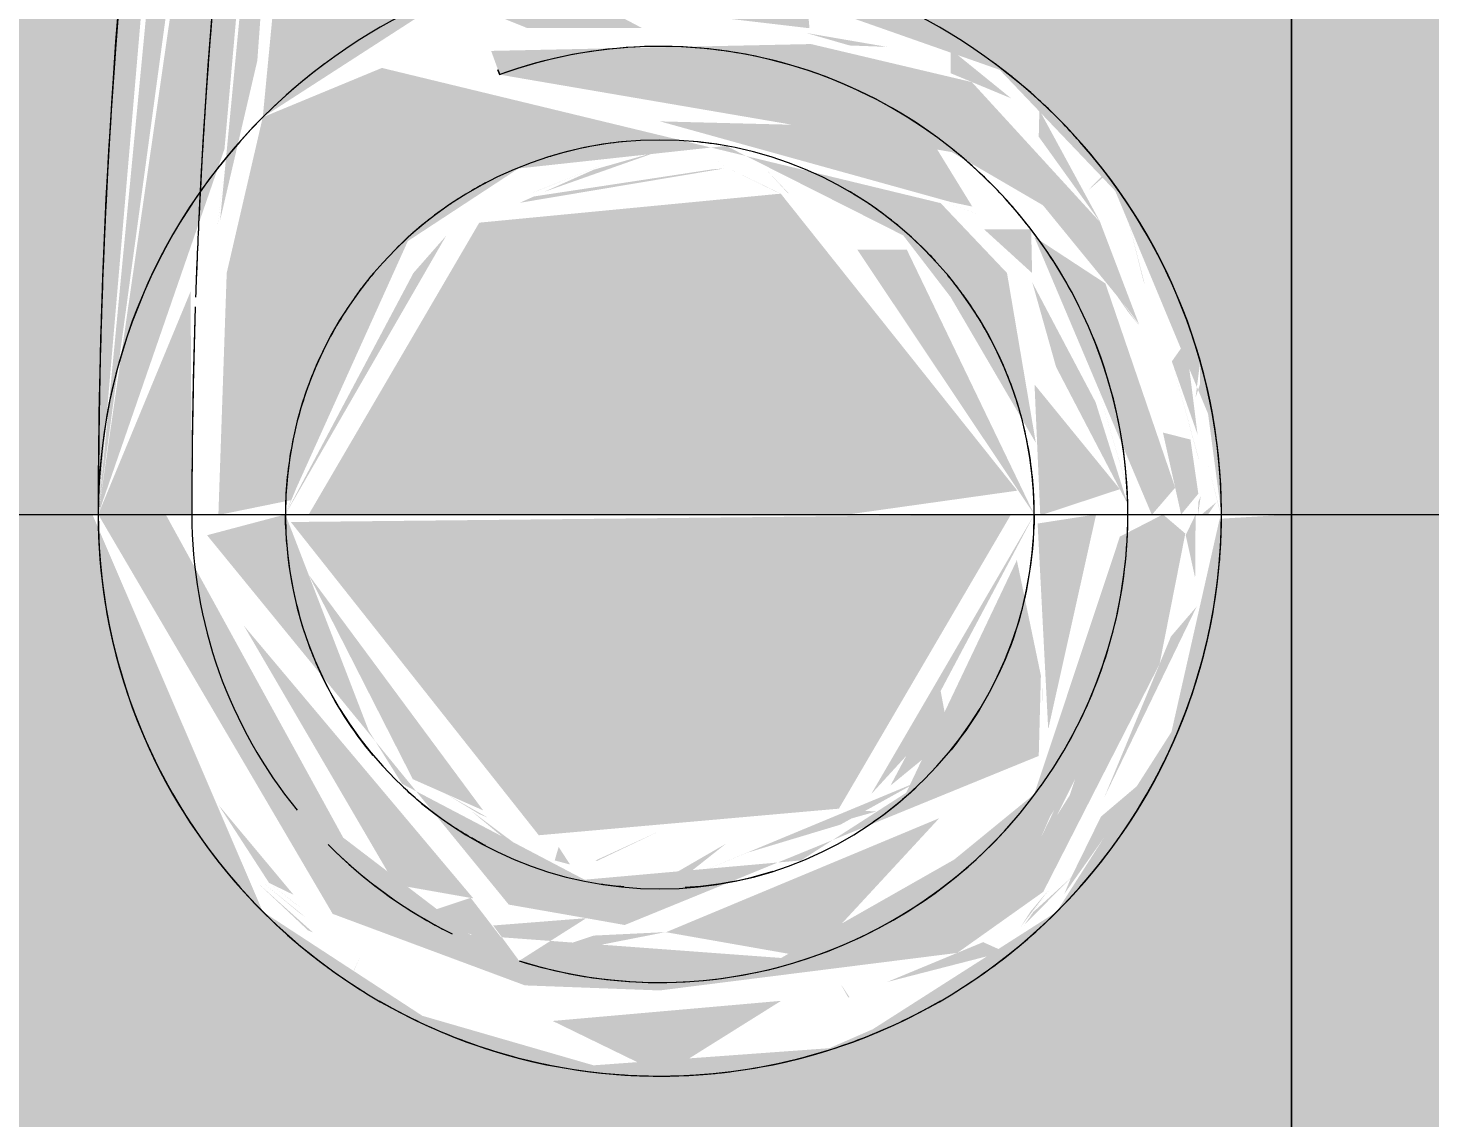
# Model space of a CAD drawing. Header units: millimetres. Extents: x 91786 to 132940, y -1987 to 10096.
# Drawn here: x 105412.95 to 105427.93, y 593.55 to 605.2 of the extents above; entities that cross this region are included whole.
import ezdxf

# ---------------------------------------------------------------- set-up
doc = ezdxf.new("R2010")
doc.units = ezdxf.units.MM
doc.linetypes.add('50_ШТРИХ_ш4_п2_', pattern=[150, 100, -50])
doc.layers.add('0-2', color=7, linetype='Continuous', lineweight=9, transparency=0.7)
for name, color, linetype, lineweight in [('A-ANNO-DIMS', 7, 'Continuous', 9), ('A-ANNO-DIMS-25', 7, 'Continuous', 9), ('A-DETL-2', 7, '50_ШТРИХ_ш4_п2_', 9), ('P-SANR-FIXT', 7, 'Continuous', 9)]:
    doc.layers.add(name, color=color, linetype=linetype, lineweight=lineweight)
doc.styles.add('ISOCPEUR_1', font='isocpeur.ttf', dxfattribs={"width": 0.9, "height": 62.5})
doc.dimstyles.new('ISO-2_5_0_9К_БОЛЬШОЙ', dxfattribs={"dimscale": 304.8, "dimtxt": 62.248823, "dimasz": 0.123031, "dimexe": 0.098425, "dimexo": 0.246063, "dimgap": 0, "dimtad": 1, "dimdec": 0, "dimrnd": 10, "dimzin": 0, "dimdsep": 46, "dimtxsty": 'ISOCPEUR_1', "dimblk1": 'OBLIQUE', "dimblk2": 'OBLIQUE', "dimsah": 1, "dimcen": 0.09, "dimdle": 0.098425, "dimazin": 0, "dimtfac": 1, "dimtdec": 4, "dimtix": 1, "dimtmove": 0, "dimatfit": 3, "dimfxl": 1, "dimtvp": 1, "dimtolj": 1, "dimtzin": 0, "dimarcsym": 2})
doc.dimstyles.new('ISO-2_5_0_9К_БОЛЬШОЙ_округление', dxfattribs={"dimscale": 304.8, "dimtxt": 62.248823, "dimasz": 0.123031, "dimexe": 0.098425, "dimexo": 0, "dimgap": 0, "dimtad": 1, "dimdec": 0, "dimrnd": 10, "dimzin": 0, "dimdsep": 46, "dimtxsty": 'ISOCPEUR_1', "dimblk1": 'OBLIQUE', "dimblk2": 'OBLIQUE', "dimsah": 1, "dimcen": 0.09, "dimdle": 0.098425, "dimazin": 0, "dimtfac": 1, "dimtdec": 4, "dimtix": 1, "dimtmove": 0, "dimatfit": 3, "dimfxl": 1, "dimtvp": 1, "dimtolj": 1, "dimtzin": 0, "dimarcsym": 2})

# ---------------------------------------------------------------- blocks, each defined once
blk = doc.blocks.new('Sanitary_Toilet-Accessories_Gessi_Wall-mounted-paper-roll-holder-65449 - Chrome-30916167-Развертка 1_66-1')
at = {"layer": '0-2'}
for points in [[(97785.25, 589), (97786.5, 589), (97786.5, 611), (97784, 611), (97784, 589), (97785.149, 589)], [(97800, 591), (97830, 591), (97830, 609), (97800, 609), (97800, 592.5)], [(97798, 596.981), (97798.986, 599.017), (97798.711, 598.697), (97798.058, 597.122)]]:
    blk.add_hatch(color=256, dxfattribs=at).paths.add_polyline_path(points)
h = blk.add_hatch(color=256, dxfattribs=at)
h.paths.add_polyline_path([(97795.263, 600), (97797.069, 600.254), (97794.542, 603.427), (97791.321, 603.117), (97789.499, 600), (97794.865, 600)])
h.paths.add_polyline_path([(97787.188, 600), (97787.25, 600), (97787.884, 607.395), (97786.5, 607.244), (97786.5, 600)])
h.paths.add_polyline_path([(97789.303, 607.288), (97789.129, 607.321), (97789.301, 607.288)])
h.paths.add_polyline_path([(97799.023, 601.635), (97798.974, 601.253), (97799.02, 601.388)])
h.paths.add_polyline_path([(97799.313, 600), (97800, 600), (97800, 607.5), (97789.296, 607.244), (97789.008, 604.243), (97790.65, 605.303), (97793.566, 605.915), (97796.88, 604.75), (97798.115, 603.456), (97799.107, 601.075), (97799.25, 600)])
h.paths.add_polyline_path([(97788.903, 607.318), (97788.905, 607.337), (97788.314, 607.363)])
h.paths.add_polyline_path([(97788.525, 603.077), (97788.627, 603.927), (97788.528, 603.108)])
h = blk.add_hatch(color=256, dxfattribs=at)
h.paths.add_polyline_path([(97788.314, 607.363), (97788.25, 607.381), (97788.31, 607.363)])
h.paths.add_polyline_path([(97787.25, 600), (97788.599, 603.904), (97788.903, 607.318), (97788.276, 607.103), (97787.319, 600.476)])
h.paths.add_polyline_path([(97798.995, 600.854), (97798.87, 601.848), (97798.72, 601.635), (97798.974, 600.913)])
h.paths.add_polyline_path([(97798.946, 601.789), (97798.625, 602.496), (97798.916, 601.848)])
h.paths.add_polyline_path([(97788.552, 603.141), (97788.95, 604.848), (97789.127, 607.301), (97788.925, 607.033), (97788.582, 603.457)])
h = blk.add_hatch(color=256, dxfattribs=at)
h.paths.add_polyline_path([(97789.25, 600), (97790.967, 602.977), (97790.618, 602.58), (97789.308, 600.11)])
h.paths.add_polyline_path([(97788.563, 600), (97789.308, 600.152), (97790.558, 602.92), (97791.741, 603.696), (97793.958, 603.937), (97795.85, 602.981), (97796.356, 602.323), (97797.267, 600.765), (97796.959, 602.579), (97796.25, 603.326), (97790.281, 604.77), (97789.008, 604.243), (97788.623, 602.58), (97788.534, 600)])
h.paths.add_polyline_path([(97787.25, 600), (97788.25, 607.368), (97787.932, 607.103), (97787.298, 600.494)])
h.paths.add_polyline_path([(97798.01, 603.653), (97797.819, 603.456), (97798.016, 603.627)])
h.paths.add_polyline_path([(97798.43, 602.46), (97798.241, 603.192), (97798.415, 602.501)])
h.paths.add_polyline_path([(97799.008, 600.593), (97798.72, 601.635), (97799.008, 600.585)])
h.paths.add_polyline_path([(97799.235, 600.036), (97799.107, 600.534), (97799.227, 600.057)])
h.paths.add_polyline_path([(97791.753, 603.329), (97793.937, 603.696), (97793.814, 603.687), (97791.905, 603.397)])
h.paths.add_polyline_path([(97795.954, 605.275), (97794.539, 605.748), (97794.929, 605.55), (97795.914, 605.286)])
h.paths.add_polyline_path([(97791.998, 605.664), (97793.226, 605.992), (97792.356, 605.76)])
h.paths.add_polyline_path([(97792.478, 605.68), (97793.576, 605.865), (97792.927, 605.866), (97792.544, 605.707)])
h = blk.add_hatch(color=256, dxfattribs=at)
h.paths.add_polyline_path([(97798.373, 602.014), (97797.965, 602.579), (97798.249, 602.169)])
h.paths.add_polyline_path([(97798.819, 600), (97799.003, 600.221), (97798.919, 600.8), (97798.625, 600.875), (97798.79, 600.131)])
h.paths.add_polyline_path([(97797.346, 600), (97798.165, 600.27), (97797.253, 601.388), (97797.314, 600)])
h.paths.add_polyline_path([(97799.107, 600), (97799.196, 600.131), (97799.039, 600)])
h.paths.add_polyline_path([(97797.25, 600), (97795.889, 602.828), (97795.36, 602.828), (97797.226, 600.036)])
h.paths.add_polyline_path([(97789.25, 600), (97790.373, 602.711), (97790.141, 602.335), (97789.308, 600.152)])
h.paths.add_polyline_path([(97798.23, 600.328), (97797.909, 601.426), (97798.224, 600.343)])
h.paths.add_polyline_path([(97797.961, 603.112), (97797.305, 604.32), (97797.298, 604.035), (97797.954, 603.122)])
h.paths.add_polyline_path([(97796.588, 603.289), (97796.073, 604.127), (97793.252, 604.199), (97796.356, 603.338)])
h.paths.add_polyline_path([(97794.542, 603.427), (97793.985, 603.696), (97794.475, 603.456)])
h.paths.add_polyline_path([(97792.014, 603.446), (97793.25, 603.883), (97792.544, 603.683), (97792.038, 603.457)])
h.paths.add_polyline_path([(97794.665, 603.616), (97794.379, 603.763), (97794.616, 603.63)])
h.paths.add_polyline_path([(97789.008, 604.243), (97790.01, 604.965), (97789.669, 604.75), (97789.465, 604.594)])
h.paths.add_polyline_path([(97793.91, 605.727), (97793.569, 605.902), (97793.829, 605.76)])
h.paths.add_polyline_path([(97794.849, 605.196), (97794.835, 605.343), (97793.25, 605.705), (97792.927, 605.42), (97794.832, 605.196)])
h.paths.add_polyline_path([(97795.859, 605.196), (97795.263, 605.461), (97795.704, 605.244)])
h = blk.add_hatch(color=256, dxfattribs=at)
h.paths.add_polyline_path([(97797.217, 603.044), (97796.716, 603.044), (97797.227, 602.579), (97797.221, 602.868)])
h.paths.add_polyline_path([(97798.51, 600), (97798.756, 600.286), (97798.01, 602.468), (97797.25, 602.966), (97798.505, 600)])
h.paths.add_polyline_path([(97787.875, 600), (97788.25, 600), (97788.237, 602.382), (97787.25, 600), (97787.75, 600)])
h.paths.add_polyline_path([(97798.369, 602.032), (97797.954, 603.122), (97796.583, 604.619), (97794.865, 605.025), (97791.448, 604.952), (97791.54, 604.698), (97796.369, 603.871), (97797.343, 603.303), (97798.249, 602.194)])
h.paths.add_polyline_path([(97796.627, 603.216), (97796.196, 603.372), (97796.625, 603.216)])
h.paths.add_polyline_path([(97793.06, 605.196), (97792.544, 605.468), (97791.568, 605.303), (97791.833, 605.196), (97793.054, 605.196)])
h = blk.add_hatch(color=256, dxfattribs=at)
h.paths.add_polyline_path([(97793.959, 603.706), (97793.726, 603.871), (97793.958, 603.707)])
h.paths.add_polyline_path([(97796.555, 604.963), (97795.859, 605.196), (97796.394, 604.968)])
h = blk.add_hatch(color=256, dxfattribs=at)
h.paths.add_polyline_path([(97798.249, 600.109), (97797.905, 601.2), (97797.229, 602.479), (97797.483, 601.576), (97798.241, 600.124)])
h.paths.add_polyline_path([(97799, 600), (97799.029, 600.197), (97799.002, 600.131)])
h.paths.add_polyline_path([(97797.002, 604.446), (97796.356, 604.97), (97796.356, 604.714), (97796.883, 604.495)])
h.paths.add_polyline_path([(97795.677, 604.995), (97794.816, 605.143), (97795.277, 605.01)])
h = blk.add_hatch(color=256, dxfattribs=at)
h.paths.add_polyline_path([(97791.865, 603.426), (97792.809, 603.802), (97791.939, 603.457)])
h.paths.add_polyline_path([(97794.627, 603.43), (97794.374, 603.696), (97794.616, 603.434)])
h = blk.add_hatch(color=256, dxfattribs=at)
h.paths.add_polyline_path([(97800, 592.5), (97800, 600), (97799.231, 599.954), (97798.716, 597.677), (97797.488, 595.754), (97795.524, 594.5), (97795.061, 594.298), (97792.542, 594.115), (97790.713, 594.644), (97789.008, 595.757), (97787.188, 600), (97786.5, 600), (97786.5, 592.5), (97799.779, 592.517)])
h.paths.add_polyline_path([(97791.959, 596.573), (97795.163, 596.857), (97797.002, 600), (97789.308, 599.919), (97791.956, 596.574)])
h = blk.add_hatch(color=256, dxfattribs=at)
h.paths.add_polyline_path([(97793.286, 594.015), (97794.546, 594.804), (97792.105, 594.589), (97793.25, 594.032)])
h.paths.add_polyline_path([(97797.463, 596.84), (97797.319, 596.543), (97797.421, 596.777)])
h.paths.add_polyline_path([(97791.747, 595.231), (97792.464, 595.687), (97791.47, 595.609), (97791.651, 595.362)])
h.paths.add_polyline_path([(97793.25, 594.915), (97796.428, 595.316), (97797.346, 595.968), (97798.589, 598.403), (97798.864, 599.796), (97798.625, 600), (97798.165, 599.763), (97797.25, 597.012), (97796.395, 596.313), (97794.546, 595.262), (97791.23, 595.507), (97789.867, 596.548), (97787.971, 600), (97787.25, 600), (97789.755, 595.733), (97791.809, 594.969), (97793.249, 594.915)])
h.paths.add_polyline_path([(97797.138, 595.61), (97797.412, 595.994), (97797.241, 595.757)])
h.paths.add_polyline_path([(97791.232, 596.548), (97791.131, 596.698), (97791.23, 596.55)])
h.paths.add_polyline_path([(97797.488, 596.777), (97797.686, 597.172), (97797.63, 597.001)])
h.paths.add_polyline_path([(97797.337, 597.531), (97797.339, 598.346), (97797.336, 597.612)])
h = blk.add_hatch(color=256, dxfattribs=at)
h.paths.add_polyline_path([(97797.25, 600), (97795.507, 597.011), (97795.882, 597.42), (97797.069, 599.658)])
h.paths.add_polyline_path([(97792.875, 595.614), (97797.298, 597.42), (97797.321, 598.279), (97797.064, 599.512), (97795.882, 597.027), (97794.759, 596.304), (97792.446, 596.098), (97790.496, 597.122), (97790.141, 597.688), (97789.25, 600), (97788.413, 599.778), (97791.636, 595.832), (97792.623, 595.659)])
h.paths.add_polyline_path([(97797.57, 595.944), (97798.435, 597.172), (97797.963, 596.772), (97797.643, 596.12)])
h.paths.add_polyline_path([(97792.578, 596.298), (97793.249, 596.618), (97792.564, 596.304)])
h.paths.add_polyline_path([(97798.978, 598.497), (97799.069, 598.869), (97798.98, 598.612)])
h = blk.add_hatch(color=256, dxfattribs=at)
h.paths.add_polyline_path([(97793.275, 594.01), (97793.249, 594.033), (97793.266, 594.012)])
h.paths.add_polyline_path([(97794.857, 595.265), (97796.235, 596.755), (97793.316, 595.537), (97794.851, 595.267)])
h.paths.add_polyline_path([(97797.107, 595.597), (97797.4, 595.984), (97797.21, 595.757)])
h.paths.add_polyline_path([(97797.142, 595.612), (97797.643, 596.12), (97797.245, 595.757)])
h.paths.add_polyline_path([(97791.257, 595.899), (97788.806, 598.812), (97790.422, 596.046), (97791.237, 595.902)])
h.paths.add_polyline_path([(97795.715, 597.104), (97796.343, 597.619), (97796.25, 598.114), (97795.724, 597.122)])
h.paths.add_polyline_path([(97791.363, 596.838), (97789.499, 599.355), (97790.611, 597.172), (97791.321, 596.857)])
h.paths.add_polyline_path([(97793.473, 596.1), (97793.957, 596.483), (97793.316, 596.112)])
h.paths.add_polyline_path([(97791.23, 596.548), (97790.94, 596.794), (97791.046, 596.698)])
h.paths.add_polyline_path([(97795.504, 596.697), (97795.597, 596.777), (97795.507, 596.7)])
h.paths.add_polyline_path([(97797.469, 597.466), (97797.744, 598.027), (97797.513, 597.612)])
h.paths.add_polyline_path([(97797.4, 597.708), (97797.911, 600), (97797.286, 599.903), (97797.398, 597.728)])
h.paths.add_polyline_path([(97798.969, 599.321), (97798.974, 600), (97798.868, 599.779), (97798.947, 599.422)])
h = blk.add_hatch(color=256, dxfattribs=at)
h.paths.add_polyline_path([(97795.677, 595.005), (97796.933, 595.328), (97796.704, 595.431), (97795.711, 595.019)])
h.paths.add_polyline_path([(97795.278, 594.84), (97795.179, 594.987), (97795.263, 594.84)])
h.paths.add_polyline_path([(97791.747, 595.231), (97793.31, 595.538), (97792.542, 595.501), (97791.804, 595.251)])
h.paths.add_polyline_path([(97791.747, 595.231), (97791.23, 595.904), (97790.785, 595.757), (97791.636, 595.292)])
h.paths.add_polyline_path([(97789.458, 595.703), (97789.014, 596.063), (97789.397, 595.746)])
h.paths.add_polyline_path([(97789.338, 595.936), (97788.536, 596.896), (97789.076, 596.063), (97789.291, 595.959)])
h.paths.add_polyline_path([(97791.349, 596.552), (97791.095, 596.782), (97791.321, 596.571)])
h.paths.add_polyline_path([(97797.426, 597.429), (97797.575, 597.824), (97797.423, 597.463)])
h = blk.add_hatch(color=256, dxfattribs=at)
h.paths.add_polyline_path([(97793.252, 596.001), (97795.996, 597.14), (97795.179, 596.686), (97794.183, 596.386), (97793.31, 596.025)])
h.paths.add_polyline_path([(97791.836, 596.384), (97791.23, 596.837), (97791.747, 596.408)])
h = blk.add_hatch(color=256, dxfattribs=at)
h.paths.add_polyline_path([(97789.544, 595.535), (97788.954, 596.063), (97789.491, 595.557)])
h.paths.add_polyline_path([(97789.946, 595.038), (97790.048, 595.279), (97789.942, 595.04)])
h.paths.add_polyline_path([(97789.406, 595.804), (97789.076, 596.063), (97789.346, 595.849)])
h.paths.add_polyline_path([(97795.046, 596.681), (97795.569, 596.829), (97795.263, 596.834), (97795.051, 596.689)])
h.paths.add_polyline_path([(97791.415, 596.76), (97790.961, 597.016), (97791.321, 596.799)])
h.paths.add_polyline_path([(97792.291, 596.26), (97792.169, 596.448), (97792.127, 596.304)])
at = {"layer": 'P-SANR-FIXT'}
for p, q in [((97800, 609), (97800, 591)), ((97800, 600), (97800, 606.399)), ((97800, 606.399), (97800, 600)), ((97800, 600), (97800, 606.364)), ((97791.521, 604.75), (97791.54, 604.698)), ((97791.54, 604.698), (97791.521, 604.75)), ((97800, 593.636), (97800, 600)), ((97800, 593.601), (97800, 600)), ((97800, 600), (97800, 593.601))]:
    blk.add_line(p, q, dxfattribs=at)
for centre, radius, start, end in [((97854.75, 600), 67.5, 4.64911, 180), ((97854.75, 600), 66.5, 4.71814, 177.27675), ((97854.75, 600), 66.5, 37.25352, 177.1308), ((97854.75, 600), 67.5, 147.0465, 180), ((97854.75, 600), 67.5, 168.62699, 180), ((97854.75, 600), 66.5, 168.63105, 177.1308), ((97854.75, 600), 67.5, 169.79921, 180), ((97793.25, 600), 6, 0, 180), ((97854.75, 600), 66.5, 174.89552, 177.27675), ((97793.25, 600), 5, 73.75, 110), ((97793.25, 600), 5, 252.5, 110), ((97793.25, 600), 6, 126.6593, 180), ((97793.25, 600), 5, 55.625, 73.75), ((97793.25, 600), 6, 41.9828, 53.8805), ((97793.25, 600), 6, 50.2595, 53.8805), ((97793.25, 600), 6, 0, 53.3407), ((97793.25, 600), 6, 41.9828, 47.6416), ((97793.25, 600), 5, 44.7411, 55.625), ((97793.25, 600), 4, 0, 180), ((97793.25, 600), 6, 319.0051, 41.9828), ((97793.25, 600), 6, 25.2284, 41.9828), ((97793.25, 600), 5, 37.5, 44.7411), ((97854.75, 600), 66.5, 177.1308, 177.87945), ((97854.75, 600), 66.5, 177.1308, 177.87945), ((97854.75, 600), 66.5, 177.27675, 177.99821), ((97854.75, 600), 66.5, 177.27675, 177.99821), ((97793.25, 600), 5, 26.3557, 37.5), ((97793.25, 600), 6, 8.6913, 25.2284), ((97854.75, 600), 66.5, 178.08977, 180), ((97854.75, 600), 66.5, 178.08977, 180), ((97854.75, 600), 66.5, 178.1995, 180), ((97854.75, 600), 66.5, 178.1995, 180), ((97793.25, 600), 5, 1.25, 22.1091), ((97793.25, 600), 6, 1.25, 8.2025), ((97793.25, 600), 6, 180, 0), ((97793.25, 600), 6, 180, 233.3407), ((97793.25, 600), 6, 180, 221.4866), ((97793.25, 600), 6, 180, 216.25), ((97793.25, 600), 5, 180, 219.1756), ((97793.25, 600), 5, 180, 219.1756), ((97793.25, 600), 4, 180, 0), ((97793.25, 600), 6, 306.6593, 0), ((97793.25, 600), 5, 346.4184, 0.1712), ((97793.25, 600), 6, 355.0712, 1.25), ((97793.25, 600), 6, 338.003, 352.3739), ((97793.25, 600), 5, 329.8974, 343.125), ((97793.25, 600), 6, 334.2931, 338.003), ((97793.25, 600), 6, 319.0051, 333.8563), ((97793.25, 600), 5, 324.6043, 325), ((97793.25, 600), 5, 267.1043, 319.0884), ((97793.25, 600), 5, 224.8458, 242.3515), ((97793.25, 600), 5, 224.8458, 243.6677), ((97793.25, 600), 6, 217.1734, 221.4866), ((97793.25, 600), 6, 221.4866, 233.9456), ((97793.25, 600), 6, 221.4866, 228.7467), ((97793.25, 600), 6, 306.1113, 319.0051), ((97793.25, 600), 6, 306.1113, 314.6932), ((97793.25, 600), 6, 230.0103, 233.9456), ((97793.25, 600), 5, 252.5, 267.1043), ((97793.25, 600), 6, 233.3407, 237.3744), ((97793.25, 600), 6, 234.3244, 238.2151), ((97793.25, 600), 6, 234.3244, 238.2151), ((97793.25, 600), 6, 301.4896, 305.6894), ((97793.25, 600), 6, 301.4896, 305.6894), ((97793.25, 600), 6, 302.6256, 306.6593), ((97793.25, 600), 6, 240, 243.9093), ((97793.25, 600), 6, 296.0907, 300), ((97793.25, 600), 6, 243.9093, 250.5934), ((97793.25, 600), 6, 289.4066, 296.0907), ((97793.25, 600), 6, 247.0215, 259.6649), ((97793.25, 600), 6, 247.0215, 251.0037), ((97793.25, 600), 6, 281.256, 293.7435), ((97793.25, 600), 6, 281.256, 293.7435), ((97793.25, 600), 6, 250.7051, 289.4066), ((97793.25, 600), 6, 251.0037, 252.5), ((97793.25, 600), 6, 252.5, 259.6649), ((97793.25, 600), 6, 263.2279, 277.1815), ((97793.25, 600), 6, 264.8448, 277.1815)]:
    blk.add_arc(centre, radius, start, end, dxfattribs=at)
for points, knots in [([(97800, 606.364), (97800, 605.985), (97800, 605.087), (97800, 603.436), (97800, 601.967), (97800, 600.814), (97800, 600), (97800, 599.185), (97800, 598.027), (97800, 596.548), (97800, 594.885), (97800, 593.983), (97800, 593.603)], [0.25, 0.25, 0.25, 0.25, 0.3125, 0.375, 0.4375, 0.46875, 0.5, 0.53125, 0.5625, 0.625, 0.6875, 0.75, 0.75, 0.75, 0.75]), ([(97800, 600.047), (97800, 600.317), (97800, 600.855), (97800, 601.995), (97800, 603.441), (97800, 605.066), (97800, 605.954), (97800, 606.331)], [0.5, 0.5, 0.5, 0.5, 0.53125, 0.5625, 0.625, 0.6875, 0.75, 0.75, 0.75, 0.75]), ([(97792.544, 603.937), (97792.428, 603.916), (97792.259, 603.878), (97792.094, 603.83), (97792.042, 603.813)], [0.55555556, 0.55555556, 0.55555556, 0.55555556, 0.58333333, 0.59638677, 0.59638677, 0.59638677, 0.59638677]), ([(97796.195, 602.708), (97796.156, 602.75), (97796.037, 602.873), (97795.827, 603.066), (97795.601, 603.24), (97795.411, 603.367), (97795.313, 603.427), (97795.263, 603.456)], [0.23611111, 0.23611111, 0.23611111, 0.23611111, 0.25, 0.27777778, 0.30555556, 0.31944444, 0.33333333, 0.33333333, 0.33333333, 0.33333333]), ([(97791.09, 603.367), (97791.042, 603.336), (97790.9, 603.24), (97790.674, 603.066), (97790.506, 602.913), (97790.426, 602.832)], [0.68055556, 0.68055556, 0.68055556, 0.68055556, 0.69444444, 0.72222222, 0.75, 0.75, 0.75, 0.75]), ([(97790.194, 602.58), (97790.157, 602.536), (97790.084, 602.447), (97789.948, 602.262), (97789.792, 602.02), (97789.63, 601.712), (97789.539, 601.498), (97789.499, 601.388)], [0.7777778, 0.7777778, 0.7777778, 0.7777778, 0.7916667, 0.8055556, 0.8333333, 0.8611111, 0.8888889, 0.8888889, 0.8888889, 0.8888889]), ([(97797.002, 601.388), (97796.961, 601.497), (97796.871, 601.712), (97796.709, 602.018), (97796.554, 602.261), (97796.417, 602.445), (97796.345, 602.535), (97796.308, 602.579)], [0.1111111, 0.1111111, 0.1111111, 0.1111111, 0.1388889, 0.1666667, 0.1944444, 0.2083333, 0.2222222, 0.2222222, 0.2222222, 0.2222222]), ([(97789.499, 601.388), (97789.458, 601.279), (97789.387, 601.055), (97789.282, 600.595), (97789.25, 600.239), (97789.25, 600)], [0.8888889, 0.8888889, 0.8888889, 0.8888889, 0.9166667, 0.9444444, 1, 1, 1, 1]), ([(97797.25, 600), (97797.25, 600.239), (97797.218, 600.595), (97797.114, 601.055), (97797.042, 601.278), (97797.002, 601.388)], [0, 0, 0, 0, 0.0555556, 0.0833333, 0.1111111, 0.1111111, 0.1111111, 0.1111111]), ([(97800, 591), (97800, 591.062), (97800, 591.266), (97800, 591.807), (97800, 592.455), (97800, 593.011), (97800, 593.359), (97800, 593.723), (97800, 594.241), (97800, 595.205), (97800, 596.595), (97800, 598.078), (97800, 599.235), (97800, 599.777), (97800, 600.047)], [0, 0, 0, 0, 0.0625, 0.125, 0.1875, 0.21875, 0.234375, 0.25, 0.28125, 0.3125, 0.375, 0.4375, 0.46875, 0.5, 0.5, 0.5, 0.5]), ([(97790.189, 597.425), (97789.967, 597.689), (97789.716, 598.078), (97789.54, 598.502), (97789.5, 598.61)], [0.7777778, 0.7777778, 0.7777778, 0.7777778, 0.8611111, 0.8888889, 0.8888889, 0.8888889, 0.8888889]), ([(97791.229, 596.549), (97791.158, 596.589), (97790.968, 596.707), (97790.728, 596.888), (97790.566, 597.033), (97790.513, 597.083)], [0.66745137, 0.66745137, 0.66745137, 0.66745137, 0.6875, 0.72222222, 0.73985715, 0.73985715, 0.73985715, 0.73985715]), ([(97795.987, 597.082), (97795.934, 597.032), (97795.788, 596.903), (97795.634, 596.784), (97795.534, 596.715)], [0.2600307, 0.2600307, 0.2600307, 0.2600307, 0.27777778, 0.30734681, 0.30734681, 0.30734681, 0.30734681]), ([(97794.457, 596.187), (97794.293, 596.134), (97793.984, 596.057), (97793.668, 596.022), (97793.519, 596.013)], [0.40361736, 0.40361736, 0.40361736, 0.40361736, 0.44444444, 0.47916667, 0.47916667, 0.47916667, 0.47916667])]:
    blk.add_open_spline(points, degree=3, knots=knots, dxfattribs=at)
for points in [[(97792.895, 603.984), (97792.777, 603.974), (97792.659, 603.958), (97792.544, 603.937)], [(97793.958, 603.937), (97793.843, 603.958), (97793.725, 603.973), (97793.607, 603.984)], [(97791.389, 603.541), (97791.338, 603.514), (97791.287, 603.486), (97791.238, 603.457)], [(97789.5, 598.61), (97789.342, 599.043), (97789.259, 599.508), (97789.25, 600)], [(97797.25, 600), (97797.242, 599.508), (97797.162, 599.046), (97797.002, 598.612)], [(97797.002, 598.612), (97796.842, 598.178), (97796.602, 597.771), (97796.307, 597.42)], [(97791.387, 596.462), (97791.336, 596.488), (97791.286, 596.515), (97791.237, 596.544)], [(97792.865, 596.021), (97792.785, 596.028), (97792.706, 596.038), (97792.628, 596.049)]]:
    blk.add_open_spline(points, degree=3, dxfattribs=at)
blk = doc.blocks.new('DIMBLOCK9-Развертка 1_66-1')
at = {"layer": 'A-ANNO-DIMS-25'}
for p, q in [((107815.45, 610.5), (107815.45, -281.651)), ((107815.45, -251.651), (107815.45, 610.5)), ((105385.95, 0), (105385.95, -281.651)), ((105385.95, -251.651), (105385.95, 0)), ((105385.95, -251.651), (107815.45, -251.651))]:
    blk.add_line(p, q, dxfattribs=at)
at = {"layer": 'A-ANNO-DIMS-25', "lineweight": 20}
for p, q in [((105385.95, -251.651), (105404.7, -232.901)), ((107815.45, -251.651), (107834.2, -232.901)), ((105385.95, -251.651), (105367.2, -270.401)), ((107815.45, -251.651), (107796.7, -270.401))]:
    blk.add_line(p, q, dxfattribs=at)
at = {"layer": 'A-ANNO-DIMS-25', "color": 0, "insert": (106518.699, -169.998), "char_height": 62.5, "width": 196.80205, "attachment_point": 1, "line_spacing_factor": 1.149209, "style": 'ISOCPEUR_1'}
blk.add_mtext('2430', dxfattribs=at)
blk = doc.blocks.new('_Oblique')
at = {"color": 0, "linetype": 'ByBlock', "lineweight": -2}
blk.add_line((-0.5, -0.5), (0.5, 0.5), dxfattribs=at)
blk = doc.blocks.new('DIMBLOCK25-Развертка 1_66-1')
at = {"layer": 'A-ANNO-DIMS-25'}
for p, q in [((108686.45, 1725), (108686.45, -277.962)), ((108686.45, -247.962), (108686.45, 1725)), ((101947.45, -75), (101947.45, -277.962)), ((101947.45, -247.962), (101947.45, -80)), ((108716.45, -247.962), (101917.45, -247.962))]:
    blk.add_line(p, q, dxfattribs=at)
at = {"layer": 'A-ANNO-DIMS-25', "lineweight": 20}
for p, q in [((101947.45, -247.962), (101966.2, -229.212)), ((108686.45, -247.962), (108705.2, -229.212)), ((101947.45, -247.962), (101928.7, -266.712)), ((108686.45, -247.962), (108667.7, -266.712))]:
    blk.add_line(p, q, dxfattribs=at)
at = {"layer": 'A-ANNO-DIMS-25', "color": 0, "insert": (105234.949, -166.308), "char_height": 62.5, "width": 196.80205, "attachment_point": 1, "line_spacing_factor": 1.149209, "style": 'ISOCPEUR_1'}
blk.add_mtext('6740', dxfattribs=at)

msp = doc.modelspace()

# ---------------------------------------------------------------- linework, layer by layer
at = {"layer": 'A-DETL-2'}
msp.add_line((102707.95, 600), (105482.95, 600), dxfattribs=at)

# ---------------------------------------------------------------- block references
at = {"layer": 'P-SANR-FIXT'}
msp.add_blockref('Sanitary_Toilet-Accessories_Gessi_Wall-mounted-paper-roll-holder-65449 - Chrome-30916167-Развертка 1_66-1', (7626.45, 0), dxfattribs=at)

# ---------------------------------------------------------------- dimensions: what is measured, and where the dimension line sits
at = {"layer": 'A-ANNO-DIMS'}
for base, p1, p2, dimstyle, override, picture, middle in [((101947.45, -247.962), (108686.45, 1800), (101947.45, 0), 'ISO-2_5_0_9К_БОЛЬШОЙ', {"dimpost": '<>', "dimfxl": 6975.250662}, 'DIMBLOCK25-Развертка 1_66-1', (105316.95, -216.712)), ((107815.4502, -251.6512), (105385.9504, 0), (107815.4502, 610.5), 'ISO-2_5_0_9К_БОЛЬШОЙ_округление', {"dimpost": '<>', "dimfxl": 2505.030831}, 'DIMBLOCK9-Развертка 1_66-1', (106600.7003, -220.4012))]:
    dim = msp.add_linear_dim(base=base, p1=p1, p2=p2, dimstyle=dimstyle, override=override, dxfattribs=at)
    dim.commit()
    dim.dimension.update_dxf_attribs({"geometry": picture, "text_midpoint": middle})

doc.saveas('drawing.dxf')
